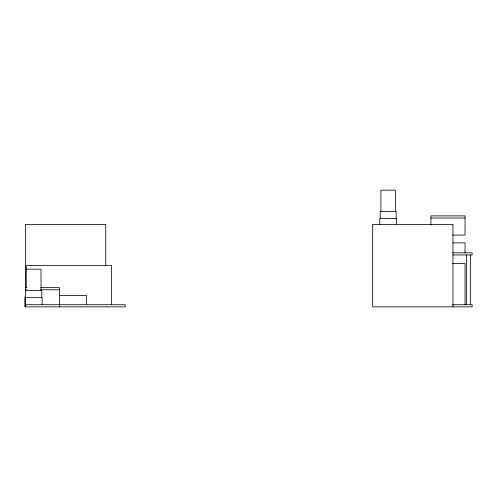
<?xml version="1.0" encoding="UTF-8"?>
<svg xmlns="http://www.w3.org/2000/svg" width="497" height="497" viewBox="0 0 497 497"><rect width="100%" height="100%" fill="white"/><g stroke="black" fill="none" stroke-linecap="round" stroke-linejoin="round"><path stroke-width="0.75" d="M430.93 218.021L465.043 218.021M452.637 235.075L465.043 235.075L465.043 215.884L430.93 215.884L430.93 224.998M452.879 242.878L465.043 242.878L465.043 252.824M452.866 252.824L472.15 252.824L472.15 254.961L452.866 254.961M452.637 263.485L465.043 263.485L465.043 304.711M26.577 269.175L41.021 269.175L41.021 290.497M25.347 287.651L26.894 287.651M40.853 287.651L59.46 287.651L59.46 306.842M25.347 289.782L26.894 289.782M40.853 289.782L59.46 289.782M25.838 290.497L41.76 290.497L41.76 297.604M59.385 295.473L86.466 295.473L86.466 304.568M25.415 297.604L42.189 297.604L42.189 304.531M452.637 304.711L472.15 304.711L472.15 306.842L372.651 306.842L372.651 224.395L452.96 224.395L452.96 306.842M470.659 254.961L470.659 304.711M466.391 254.961L466.391 304.711M396.531 224.75L396.531 218.587L379.758 218.587L379.758 224.75M396.103 218.587L396.103 211.48L380.18 211.48L380.18 218.587M395.363 211.48L395.363 190.158L380.919 190.158L380.919 211.48M111.552 304.549L111.552 265.622L26.26 265.622L26.26 287.757M105.731 266.007L105.731 224.395L25.415 224.395L25.415 306.842M25.714 306.842L25.714 304.711L125.213 304.711L125.213 306.842L24.85 306.842L24.85 296.889"/></g></svg>
